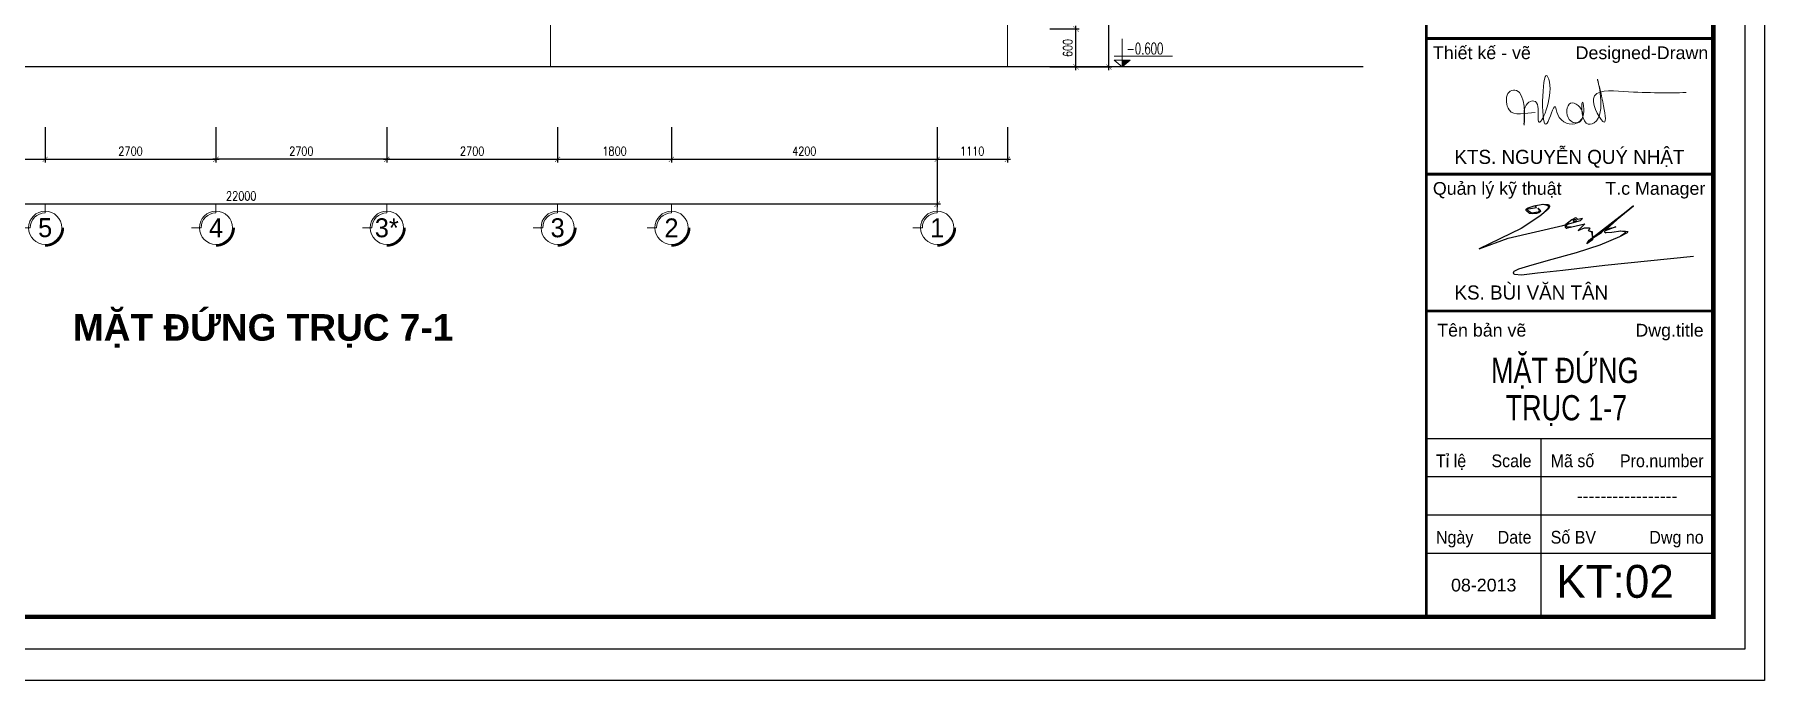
# Model space of a CAD drawing. Header units: millimetres. Extents: x -34806 to 662668, y 63228 to 99452.
# Drawn here: x 329832 to 357175, y 66792 to 77003 of the extents above; entities that cross this region are included whole.
import ezdxf
from ezdxf.enums import TextEntityAlignment as Align

# ---------------------------------------------------------------- set-up
doc = ezdxf.new("R2010")
doc.units = ezdxf.units.MM
doc.header["$LTSCALE"] = 200
doc.header["$MEASUREMENT"] = 0
doc.header["$PDMODE"] = 3
doc.header["$PDSIZE"] = 50
doc.layers.get('0').update_dxf_attribs({"color": 95, "linetype": 'CONTINUOUS'})
doc.layers.get('DEFPOINTS').update_dxf_attribs({"linetype": 'CONTINUOUS'})
for name, color, linetype in [('COT', 2, 'CONTINUOUS'), ('DIM', 1, 'CONTINUOUS'), ('KHUNGTEN', 7, 'CONTINUOUS'), ('TEXT', 7, 'CONTINUOUS'), ('TEXT2', 6, 'CONTINUOUS'), ('TH', 4, 'CONTINUOUS'), ('TUONG', 2, 'CONTINUOUS')]:
    doc.layers.add(name, color=color, linetype=linetype)
doc.layers.add('hacth', color=251, linetype='CONTINUOUS', lineweight=13)
doc.layers.add('thay', color=7, linetype='CONTINUOUS', lineweight=18)
doc.styles.add('Aria H B iso', font='VHARIALB.ttf')
doc.styles.add('Arial iso', font='VNARIAL.ttf')
doc.styles.add('Arial N  iso', font='VNARIALN.ttf')
doc.styles.add('dam', font='VHAVANB.ttf', dxfattribs={"width": 0.9, "height": 450})
doc.styles.add('RomanS', font='romans.shx', dxfattribs={"width": 0.8})
doc.styles.add('Scale', font='vnsimli.shx', dxfattribs={"width": 0.65, "bigfont": 'bigfont.shx'})
doc.styles.add('STYLE2', font='VHHELS.ttf')
doc.styles.add('VNCC-COM', font='VHAVAN.ttf', dxfattribs={"width": 0.8})
doc.styles.add('VNCC-SIM', font='VHAVAN.ttf', dxfattribs={"width": 0.85})
doc.dimstyles.new('D1', dxfattribs={"dimtxt": 140, "dimasz": 80, "dimexe": 50, "dimexo": 0, "dimgap": 60, "dimtad": 1, "dimdec": 0, "dimzin": 0, "dimdsep": 46, "dimtxsty": 'RomanS', "dimblk1": 'ARCHTICK', "dimblk2": 'ARCHTICK', "dimsah": 1, "dimcen": 100, "dimdle": 50, "dimclrt": 7, "dimadec": 0, "dimazin": 0, "dimtfac": 0.005, "dimtdec": 0, "dimtix": 1, "dimtofl": 0, "dimtmove": 2, "dimatfit": 3, "dimldrblk": 'ARCHTICK', "dimfxl": 1, "dimtvp": 0.8, "dimtolj": 1, "dimtzin": 0, "dimarcsym": 0})

# ---------------------------------------------------------------- blocks, each defined once
blk = doc.blocks.new('_ArchTick')
at = {"layer": 'DIM', "color": 150}
blk.add_lwpolyline([(0.5, 0.5, 0.133, 0, 0), (0, 0, 0, 0.133, 0), (-0.5, -0.5, 0.133, 0.133, 0)], format="xyseb", dxfattribs=at)
blk = doc.blocks.new('*D167')
at = {"layer": 'DEFPOINTS', "color": 0}
for p in [(322099, 75541), (344099, 75541), (322099, 74322)]:
    blk.add_point(p, dxfattribs=at)
at = {"layer": 'DIM', "color": 0, "lineweight": -2}
for p, q in [((322099, 75541), (322099, 74272)), ((344099, 75541), (344099, 74272)), ((344149, 74322), (322049, 74322))]:
    blk.add_line(p, q, dxfattribs=at)
at = {"layer": 'DIM', "color": 0, "lineweight": -2, "xscale": 80, "yscale": 80, "zscale": 80, "rotation": 180}
blk.add_blockref('_ArchTick', (322099, 74322), dxfattribs=at)
at = {"layer": 'DIM', "color": 0, "lineweight": -2, "xscale": 80, "yscale": 80, "zscale": 80}
blk.add_blockref('_ArchTick', (344099, 74322), dxfattribs=at)
at = {"layer": 'DIM', "color": 7, "insert": (333099, 74452), "char_height": 140, "attachment_point": 5, "style": 'RomanS'}
blk.add_mtext('\\A1;22000', dxfattribs=at)
blk = doc.blocks.new('*D170')
at = {"layer": 'DEFPOINTS', "color": 0}
for p in [(327099, 75541), (329999, 75541), (329999, 75031)]:
    blk.add_point(p, dxfattribs=at)
at = {"layer": 'DIM', "color": 0, "lineweight": -2}
for p, q in [((327099, 75541), (327099, 74981)), ((329999, 75541), (329999, 74981)), ((327049, 75031), (330049, 75031))]:
    blk.add_line(p, q, dxfattribs=at)
at = {"layer": 'DIM', "color": 0, "lineweight": -2, "xscale": 80, "yscale": 80, "zscale": 80, "rotation": 180}
blk.add_blockref('_ArchTick', (327099, 75031), dxfattribs=at)
at = {"layer": 'DIM', "color": 0, "lineweight": -2, "xscale": 80, "yscale": 80, "zscale": 80}
blk.add_blockref('_ArchTick', (329999, 75031), dxfattribs=at)
at = {"layer": 'DIM', "color": 7, "insert": (328549, 75161), "char_height": 140, "attachment_point": 5, "style": 'RomanS'}
blk.add_mtext('\\A1;2900', dxfattribs=at)
blk = doc.blocks.new('*D171')
at = {"layer": 'DEFPOINTS', "color": 0}
for p in [(329999, 75541), (332699, 75541), (332699, 75031)]:
    blk.add_point(p, dxfattribs=at)
at = {"layer": 'DIM', "color": 0, "lineweight": -2}
for p, q in [((329999, 75541), (329999, 74981)), ((332699, 75541), (332699, 74981)), ((329949, 75031), (332749, 75031))]:
    blk.add_line(p, q, dxfattribs=at)
at = {"layer": 'DIM', "color": 0, "lineweight": -2, "xscale": 80, "yscale": 80, "zscale": 80, "rotation": 180}
blk.add_blockref('_ArchTick', (329999, 75031), dxfattribs=at)
at = {"layer": 'DIM', "color": 0, "lineweight": -2, "xscale": 80, "yscale": 80, "zscale": 80}
blk.add_blockref('_ArchTick', (332699, 75031), dxfattribs=at)
at = {"layer": 'DIM', "color": 7, "insert": (331349, 75161), "char_height": 140, "attachment_point": 5, "style": 'RomanS'}
blk.add_mtext('\\A1;2700', dxfattribs=at)
blk = doc.blocks.new('*D172')
at = {"layer": 'DEFPOINTS', "color": 0}
for p in [(338099, 75541), (339899, 75541), (339899, 75031)]:
    blk.add_point(p, dxfattribs=at)
at = {"layer": 'DIM', "color": 0, "lineweight": -2}
for p, q in [((338099, 75541), (338099, 74981)), ((339899, 75541), (339899, 74981)), ((338049, 75031), (339949, 75031))]:
    blk.add_line(p, q, dxfattribs=at)
at = {"layer": 'DIM', "color": 0, "lineweight": -2, "xscale": 80, "yscale": 80, "zscale": 80, "rotation": 180}
blk.add_blockref('_ArchTick', (338099, 75031), dxfattribs=at)
at = {"layer": 'DIM', "color": 0, "lineweight": -2, "xscale": 80, "yscale": 80, "zscale": 80}
blk.add_blockref('_ArchTick', (339899, 75031), dxfattribs=at)
at = {"layer": 'DIM', "color": 7, "insert": (338999, 75161), "char_height": 140, "attachment_point": 5, "style": 'RomanS'}
blk.add_mtext('\\A1;1800', dxfattribs=at)
blk = doc.blocks.new('*D173')
at = {"layer": 'DEFPOINTS', "color": 0}
for p in [(339899, 75541), (344099, 75541), (344099, 75031)]:
    blk.add_point(p, dxfattribs=at)
at = {"layer": 'DIM', "color": 0, "lineweight": -2}
for p, q in [((339899, 75541), (339899, 74981)), ((344099, 75541), (344099, 74981)), ((339849, 75031), (344149, 75031))]:
    blk.add_line(p, q, dxfattribs=at)
at = {"layer": 'DIM', "color": 0, "lineweight": -2, "xscale": 80, "yscale": 80, "zscale": 80, "rotation": 180}
blk.add_blockref('_ArchTick', (339899, 75031), dxfattribs=at)
at = {"layer": 'DIM', "color": 0, "lineweight": -2, "xscale": 80, "yscale": 80, "zscale": 80}
blk.add_blockref('_ArchTick', (344099, 75031), dxfattribs=at)
at = {"layer": 'DIM', "color": 7, "insert": (341999, 75161), "char_height": 140, "attachment_point": 5, "style": 'RomanS'}
blk.add_mtext('\\A1;4200', dxfattribs=at)
blk = doc.blocks.new('*D174')
at = {"layer": 'DEFPOINTS', "color": 0}
for p in [(344099, 75541), (345209, 75541), (345209, 75031)]:
    blk.add_point(p, dxfattribs=at)
at = {"layer": 'DIM', "color": 0, "lineweight": -2}
for p, q in [((344099, 75541), (344099, 74981)), ((345209, 75541), (345209, 74981)), ((344049, 75031), (345259, 75031))]:
    blk.add_line(p, q, dxfattribs=at)
at = {"layer": 'DIM', "color": 0, "lineweight": -2, "xscale": 80, "yscale": 80, "zscale": 80, "rotation": 180}
blk.add_blockref('_ArchTick', (344099, 75031), dxfattribs=at)
at = {"layer": 'DIM', "color": 0, "lineweight": -2, "xscale": 80, "yscale": 80, "zscale": 80}
blk.add_blockref('_ArchTick', (345209, 75031), dxfattribs=at)
at = {"layer": 'DIM', "color": 7, "insert": (344654, 75161), "char_height": 140, "attachment_point": 5, "style": 'RomanS'}
blk.add_mtext('\\A1;1110', dxfattribs=at)
blk = doc.blocks.new('tr')
at = {"layer": 'thay', "ltscale": 600}
for p, q in [((0, -200), (0, 0)), ((313, -513), (513, -513))]:
    blk.add_line(p, q, dxfattribs=at)
at = {"layer": 'thay', "color": 150, "ltscale": 600, "const_width": 50}
blk.add_lwpolyline([(-375, -513, 0.414214), (0, -888, 0.414214)], format="xyb", dxfattribs=at)
at = {"layer": 'thay', "ltscale": 600}
blk.add_circle((0, -513), 350, dxfattribs=at)
blk.add_arc((0, -513), 313, 0, 90, dxfattribs=at)
blk = doc.blocks.new('*D175')
at = {"layer": 'DEFPOINTS', "color": 0}
for p in [(332699, 75541), (335399, 75541), (332699, 75031)]:
    blk.add_point(p, dxfattribs=at)
at = {"layer": 'DIM', "color": 0, "lineweight": -2}
for p, q in [((332699, 75541), (332699, 74981)), ((335399, 75541), (335399, 74981)), ((335449, 75031), (332649, 75031))]:
    blk.add_line(p, q, dxfattribs=at)
at = {"layer": 'DIM', "color": 0, "lineweight": -2, "xscale": 80, "yscale": 80, "zscale": 80, "rotation": 180}
blk.add_blockref('_ArchTick', (332699, 75031), dxfattribs=at)
at = {"layer": 'DIM', "color": 0, "lineweight": -2, "xscale": 80, "yscale": 80, "zscale": 80}
blk.add_blockref('_ArchTick', (335399, 75031), dxfattribs=at)
at = {"layer": 'DIM', "color": 7, "insert": (334049, 75161), "char_height": 140, "attachment_point": 5, "style": 'RomanS'}
blk.add_mtext('\\A1;2700', dxfattribs=at)
blk = doc.blocks.new('*D176')
at = {"layer": 'DEFPOINTS', "color": 0}
for p in [(335399, 75541), (338099, 75541), (338099, 75031)]:
    blk.add_point(p, dxfattribs=at)
at = {"layer": 'DIM', "color": 0, "lineweight": -2}
for p, q in [((335399, 75541), (335399, 74981)), ((338099, 75541), (338099, 74981)), ((335349, 75031), (338149, 75031))]:
    blk.add_line(p, q, dxfattribs=at)
at = {"layer": 'DIM', "color": 0, "lineweight": -2, "xscale": 80, "yscale": 80, "zscale": 80, "rotation": 180}
blk.add_blockref('_ArchTick', (335399, 75031), dxfattribs=at)
at = {"layer": 'DIM', "color": 0, "lineweight": -2, "xscale": 80, "yscale": 80, "zscale": 80}
blk.add_blockref('_ArchTick', (338099, 75031), dxfattribs=at)
at = {"layer": 'DIM', "color": 7, "insert": (336749, 75161), "char_height": 140, "attachment_point": 5, "style": 'RomanS'}
blk.add_mtext('\\A1;2700', dxfattribs=at)
blk = doc.blocks.new('*D507')
at = {"layer": 'DEFPOINTS', "color": 0}
for p in [(345880, 89592), (346812, 89592), (345880, 76492)]:
    blk.add_point(p, dxfattribs=at)
at = {"layer": 'DIM', "color": 0, "lineweight": -2}
for p, q in [((345880, 89592), (346862, 89592)), ((346812, 76442), (346812, 89642)), ((345880, 76492), (346862, 76492))]:
    blk.add_line(p, q, dxfattribs=at)
at = {"layer": 'DIM', "color": 0, "lineweight": -2, "xscale": 80, "yscale": 80, "zscale": 80}
for p, rotation in [((346812, 89592), 90), ((346812, 76492), 270)]:
    blk.add_blockref('_ArchTick', p, dxfattribs=dict(at, rotation=rotation))
at = {"layer": 'DIM', "color": 7, "insert": (346674, 82855), "char_height": 140, "attachment_point": 5, "rotation": 90, "style": 'RomanS'}
blk.add_mtext('\\A1;13100', dxfattribs=at)
blk = doc.blocks.new('*D508')
at = {"layer": 'DEFPOINTS', "color": 0}
for p in [(345880, 77092), (346293, 77092), (345880, 76492)]:
    blk.add_point(p, dxfattribs=at)
at = {"layer": 'DIM', "color": 0, "lineweight": -2}
for p, q in [((346293, 76442), (346293, 77142)), ((345880, 77092), (346343, 77092)), ((345880, 76492), (346343, 76492))]:
    blk.add_line(p, q, dxfattribs=at)
at = {"layer": 'DIM', "color": 0, "lineweight": -2, "xscale": 80, "yscale": 80, "zscale": 80}
for p, rotation in [((346293, 77092), 90), ((346293, 76492), 270)]:
    blk.add_blockref('_ArchTick', p, dxfattribs=dict(at, rotation=rotation))
at = {"layer": 'DIM', "color": 7, "insert": (346163, 76792), "char_height": 140, "attachment_point": 5, "rotation": 90, "style": 'RomanS'}
blk.add_mtext('\\A1;600', dxfattribs=at)
blk = doc.blocks.new('cao do')
at = {"layer": 'thay'}
for p, q in [((0, 445), (0, 0)), ((798, 170), (-128, 170)), ((0, 0), (-128, 106)), ((128, 106), (-128, 106)), ((0, 0), (128, 106))]:
    blk.add_line(p, q, dxfattribs=at)
at = {"layer": 'thay', "ltscale": 600}
blk.add_line((128, 0), (-128, 0), dxfattribs=at)
at = {"layer": 'thay', "color": 150, "ltscale": 600}
blk.add_solid([(0, 0), (0, 106), (128, 106)], dxfattribs=at)
at = {"layer": 'TEXT', "style": 'Arial N  iso'}
blk.add_attdef('%%P0.000', text='', height=200, dxfattribs=at).set_placement((70, 290), align=Align.MIDDLE_LEFT)
blk = doc.blocks.new('eyey')
at = {"layer": 'TEXT'}
blk.add_lwpolyline([(857598, -329566), (858221, -330064), (858651, -330415), (858732, -330999), (857985, -331594), (857001, -332040), (855251, -332170), (853778, -331988), (852444, -330783, -0.4387421), (852435, -329839), (853068, -329329), (855860, -328456), (859862, -327752), (862169, -327861, -0.5275311), (862824, -328922), (862263, -329997), (858501, -333190), (849998, -338818), (830763, -348112), (844015, -343247), (868918, -337466), (876988, -335232), (877866, -334275), (875791, -334754), (875192, -334116), (874674, -333917), (873078, -334913), (870285, -337066, 0.8764844), (871163, -338581), (879063, -336707), (876030, -339776), (878863, -338581), (880914, -338538, -0.6789702), (881138, -339070), (880465, -339743), (882366, -340167), (882523, -344014), (879841, -345842), (880914, -344171), (901170, -328430), (888030, -339316), (893139, -338110), (888339, -339821, 1.0448231), (888704, -340719), (891399, -340550), (895469, -339849), (897603, -339989), (898585, -340158), (898361, -340831), (894793, -342630), (885863, -346421), (875047, -349907), (862289, -353363), (853242, -356064), (848723, -357411), (846645, -358532, 0.7905999), (846954, -359682), (850074, -359907), (857433, -359122), (868980, -357832), (888178, -355522), (928630, -351509)], format="xyb", dxfattribs=at)
at = {"layer": 'TEXT2'}
blk.add_lwpolyline([(874449, -334606), (875013, -334916), (874942, -335493), (873969, -335662), (873645, -335352), (873984, -334803), (874449, -334606)], dxfattribs=at)
at = {"layer": 'TH'}
for points in [[(857598, -329566), (858324, -330711), (857636, -331414), (854668, -331804), (853122, -330758, -0.6401793), (853278, -329806), (856949, -329244), (856369, -328366)], [(872753, -338203), (871152, -338252, -0.6729427), (870752, -337349, 0.084292), (871681, -335989, -4.5625712)], [(895092, -339914), (897074, -340190, -0.6042128), (897360, -340984), (895356, -342346)]]:
    blk.add_lwpolyline(points, format="xyb", dxfattribs=at)
for points in [[(882530, -343232), (886628, -340681), (888030, -339316), (901170, -328430), (895230, -333351), (888856, -339121)], [(880465, -339743), (882016, -340407), (882480, -342954)], [(882369, -343261), (882330, -343965), (880467, -345241), (881028, -344278), (882369, -343261)]]:
    blk.add_lwpolyline(points, dxfattribs=at)
at = {"layer": 'TUONG'}
blk.add_lwpolyline([(860168, -327766), (861604, -328110, -0.3773591), (862396, -329233), (861839, -329994), (859245, -332558)], format="xyb", dxfattribs=at)
blk = doc.blocks.new('khung')
at = {"color": 7}
for points, knots in [([(28809, 6390), (28820, 6471), (28786, 6646), (29012, 6725), (28940, 6191), (29183, 6732), (29031, 7196), (29006, 5991), (29191, 6702), (29218, 6422), (29444, 6340), (29580, 6542), (29338, 6741), (29309, 6441), (29518, 6370), (29551, 6543), (29513, 6743), (29493, 6361), (29852, 6431), (29572, 7417), (29930, 6107), (29517, 6828), (30245, 6766), (30570, 6771), (30788, 6775)], [1829.216934, 1829.216934, 1829.216934, 1829.216934, 2052.740044, 2346.829392, 2630.15887, 3355.55399, 3541.515551, 4433.477739, 4781.213079, 4936.233601, 5341.441378, 5545.383412, 5845.050905, 6152.474723, 6321.670423, 6652.085883, 6721.1327, 7114.479827, 7261.897835, 8082.827124, 8900.610949, 9384.419747, 9967.76735, 11144.313147, 11144.313147, 11144.313147, 11144.313147]), ([(28949, 6531), (28829, 6534), (28610, 6446), (28576, 6806), (28852, 6833), (28816, 6351), (28812, 6382), (28809, 6390)], [0, 0, 0, 0, 520.395728, 824.712378, 1118.802922, 1716.942341, 1766.325621, 1766.325621, 1766.325621, 1766.325621])]:
    blk.add_open_spline(points, degree=3, knots=knots, dxfattribs=at)
at = {"layer": 'DEFPOINTS', "color": 8}
blk.add_lwpolyline([(0, 0), (31503, 0), (31503, 22275), (0, 22275)], close=True, dxfattribs=at)
at = {"layer": 'KHUNGTEN', "color": 4}
for points, const_width in [([(848, 388), (31117, 388), (31117, 21887), (848, 21887)], 54.3), ([(27623, 21887), (31115, 21887), (31115, 388), (27623, 388)], 34.9)]:
    blk.add_lwpolyline(points, close=True, dxfattribs=dict(at, const_width=const_width))
at = {"layer": 'KHUNGTEN', "color": 4, "const_width": 34.9}
for points in [[(27623, 7434), (31115, 7434)], [(27623, 5782), (31115, 5782)], [(27623, 4114), (31115, 4114)]]:
    blk.add_lwpolyline(points, dxfattribs=at)
at = {"layer": 'KHUNGTEN', "color": 8, "const_width": 15.5}
for points in [[(27623, 2561), (31115, 2561)], [(29020, 2561), (29020, 388)], [(27623, 2096), (31115, 2096)], [(27623, 1630), (31115, 1630)], [(27623, 1164), (31115, 1164)]]:
    blk.add_lwpolyline(points, dxfattribs=at)
at = {"layer": 'TEXT2', "xscale": 0.02667135677802435, "yscale": 0.02667135642843732, "zscale": 0.02667135655464699}
blk.add_blockref('eyey', (6108, 14156), dxfattribs=at)
at = {"layer": 'KHUNGTEN', "color": 8, "style": 'Arial iso'}
for s, height, width, p in [('ThiÕt kÕ - vÏ', 155.23, 1, (27702, 7182)), ('Designed-Drawn', 155.23, 1, (29440, 7182)), ('Qu¶n lý kü thuËt', 155.23, 1, (27702, 5530)), ('T.c Manager', 155.23, 1, (29802, 5530)), ('Tªn b¶n vÏ', 155.2, 1, (27755, 3803)), ('TØ lÖ', 155.2, 0.9, (27739, 2212)), ('M· sè', 155.2, 0.9, (29136, 2212)), ('Ngµy', 155.2, 0.9, (27739, 1281)), ('Sè BV', 155.2, 0.9, (29136, 1281))]:
    blk.add_text(s, height=height, dxfattribs=dict(at, width=width)).set_placement(p)
for s, width, p in [('Dwg.title', 1, (30999, 3803)), ('Scale', 0.9, (28903, 2212)), ('Pro.number', 0.9, (30999, 2212)), ('Date', 0.9, (28903, 1281)), ('Dwg no', 0.9, (30999, 1281))]:
    blk.add_text(s, height=155.2, dxfattribs=dict(at, width=width)).set_placement(p, align=Align.RIGHT)
at = {"layer": 'KHUNGTEN', "color": 7, "style": 'Arial iso'}
for s, height, p in [('-----------------', 155.23, (30067, 1863)), ('08-2013', 155.2, (28321, 776))]:
    blk.add_text(s, height=height, dxfattribs=at).set_placement(p, align=Align.MIDDLE_CENTER)
at = {"layer": 'TEXT', "style": 'VNCC-SIM'}
for s, p in [('kts. nguyÔn quý nhËt', (27965, 5906)), ('ks. bïi v¨n t©n', (27965, 4254))]:
    blk.add_text(s, height=171.27, dxfattribs=at).set_placement(p)

msp = doc.modelspace()

# ---------------------------------------------------------------- linework, layer by layer
msp.add_lwpolyline([(357174.6, 66791.7), (315278.9, 66791.7), (315278.9, 96707.8), (357174.6, 96707.8)], close=True)
at = {"layer": 'COT'}
msp.add_line((350831, 76492.3), (315766.5, 76492.3), dxfattribs=at)
at = {"layer": 'thay'}
for p, q in [((337989.4, 76492.3), (337989.4, 81422.3)), ((345209.4, 76492.3), (345209.4, 81422.3)), ((345209.4, 76492.3), (345209.4, 81422.3))]:
    msp.add_line(p, q, dxfattribs=at)

# ---------------------------------------------------------------- block references
at = {"layer": 'DIM', "linetype": 'Continuous'}
ref = msp.add_blockref('cao do', (347023.2, 76492.3), dxfattribs=at)
ref.add_attrib('%%P0.000', '-0.600', dxfattribs={"layer": 'TEXT', "height": 180, "style": 'Scale', "width": 0.65}).set_placement((347092.7, 76782.3), align=Align.MIDDLE_LEFT)
at = {"layer": 'DIM', "xscale": -0.75, "yscale": 0.75, "zscale": 0.75}
for p in [(329999.4, 74333.6), (332699.4, 74333.6), (335399.4, 74333.6), (338099.4, 74333.6), (339899.4, 74333.6), (344099.4, 74333.6)]:
    msp.add_blockref('tr', p, dxfattribs=at)
at = {"layer": 'hacth', "xscale": 1.298143060485017, "yscale": 1.298143126914511, "zscale": 1.29814313413116}
msp.add_blockref('khung', (315973.3, 67291.7), dxfattribs=at)

# ---------------------------------------------------------------- texts
at = {"layer": 'KHUNGTEN', "color": 7, "style": 'Aria H B iso'}
msp.add_text('mÆt ®øng trôc 7-1', height=419.111, dxfattribs=at).set_placement((333444.5, 72163.7), align=Align.CENTER)
at = {"layer": 'TEXT', "linetype": 'Continuous', "style": 'dam'}
for s, p in [('5', (329999.4, 73948.7)), ('4', (332699.4, 73948.7)), ('3*', (335399.4, 73948.7)), ('3', (338099.4, 73948.7)), ('2', (339899.4, 73948.7)), ('1', (344099.4, 73948.7))]:
    msp.add_text(s, height=300, dxfattribs=at).set_placement(p, align=Align.MIDDLE)
at = {"layer": 'TEXT', "style": 'VNCC-COM', "width": 0.8}
for s, p in [('mÆt ®øng', (352852.8, 71494.5)), ('trôc 1-7', (353083.5, 70903.4))]:
    msp.add_text(s, height=399.24, dxfattribs=at).set_placement(p)
at = {"layer": 'TEXT', "style": 'STYLE2'}
msp.add_text('kt:02', height=519.92, dxfattribs=at).set_placement((353886.8, 68097.8))

# ---------------------------------------------------------------- dimensions: what is measured, and where the dimension line sits
at = {"layer": 'DIM'}
dim = msp.add_linear_dim(base=(346811.9, 89592.3), p1=(345880.1, 76492.3), p2=(345880.1, 89592.3), angle=90, dimstyle='D1', dxfattribs=at)
dim.commit()
dim.dimension.update_dxf_attribs({"geometry": '*D507', "text_midpoint": (346674, 82854.9), "dimtype": 128})
for base, p1, p2, angle, picture, middle in [((346293.3, 77092.3), (345880.1, 76492.3), (345880.1, 77092.3), 90, '*D508', (346163.3, 76792.3)), ((322099.4, 74322.3), (344099.4, 75541.2), (322099.4, 75541.2), 180, '*D167', (333099.4, 74452.3)), ((329999.4, 75031.5), (327099.4, 75541.2), (329999.4, 75541.2), 180, '*D170', (328549.4, 75161.5)), ((332699.4, 75031.5), (329999.4, 75541.2), (332699.4, 75541.2), 180, '*D171', (331349.4, 75161.5)), ((338099.4, 75031.5), (335399.4, 75541.2), (338099.4, 75541.2), 180, '*D176', (336749.4, 75161.5)), ((339899.4, 75031.5), (338099.4, 75541.2), (339899.4, 75541.2), 180, '*D172', (338999.4, 75161.5)), ((344099.4, 75031.5), (339899.4, 75541.2), (344099.4, 75541.2), 180, '*D173', (341999.4, 75161.5)), ((345209.4, 75031.5), (344099.4, 75541.2), (345209.4, 75541.2), 180, '*D174', (344654.4, 75161.5))]:
    dim = msp.add_linear_dim(base=base, p1=p1, p2=p2, angle=angle, dimstyle='D1', dxfattribs=at)
    dim.commit()
    dim.dimension.update_dxf_attribs({"geometry": picture, "text_midpoint": middle})
dim = msp.add_linear_dim(base=(332699.4, 75031.5), p1=(335399.4, 75541.2), p2=(332699.4, 75541.2), dimstyle='D1', dxfattribs=at)
dim.commit()
dim.dimension.update_dxf_attribs({"geometry": '*D175', "text_midpoint": (334049.4, 75161.5)})

doc.saveas('drawing.dxf')
